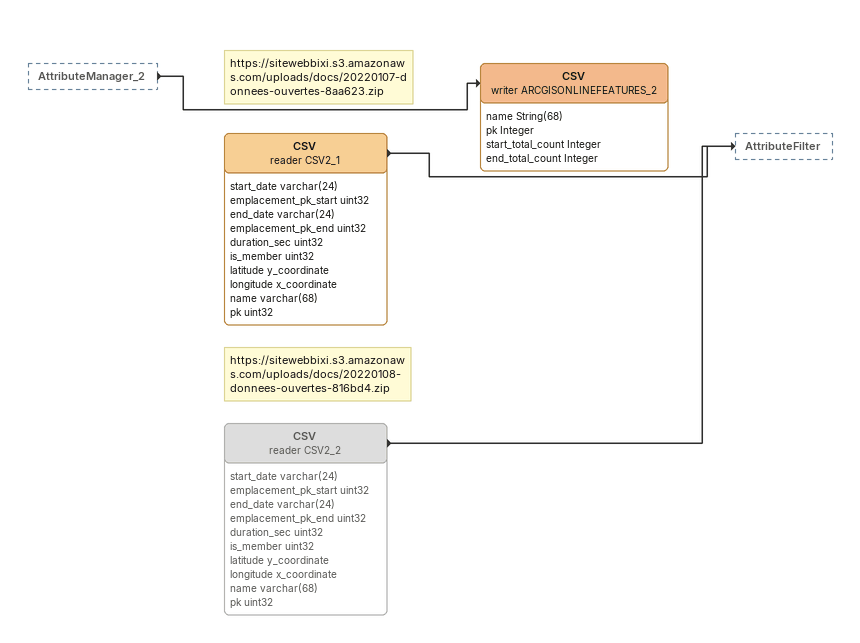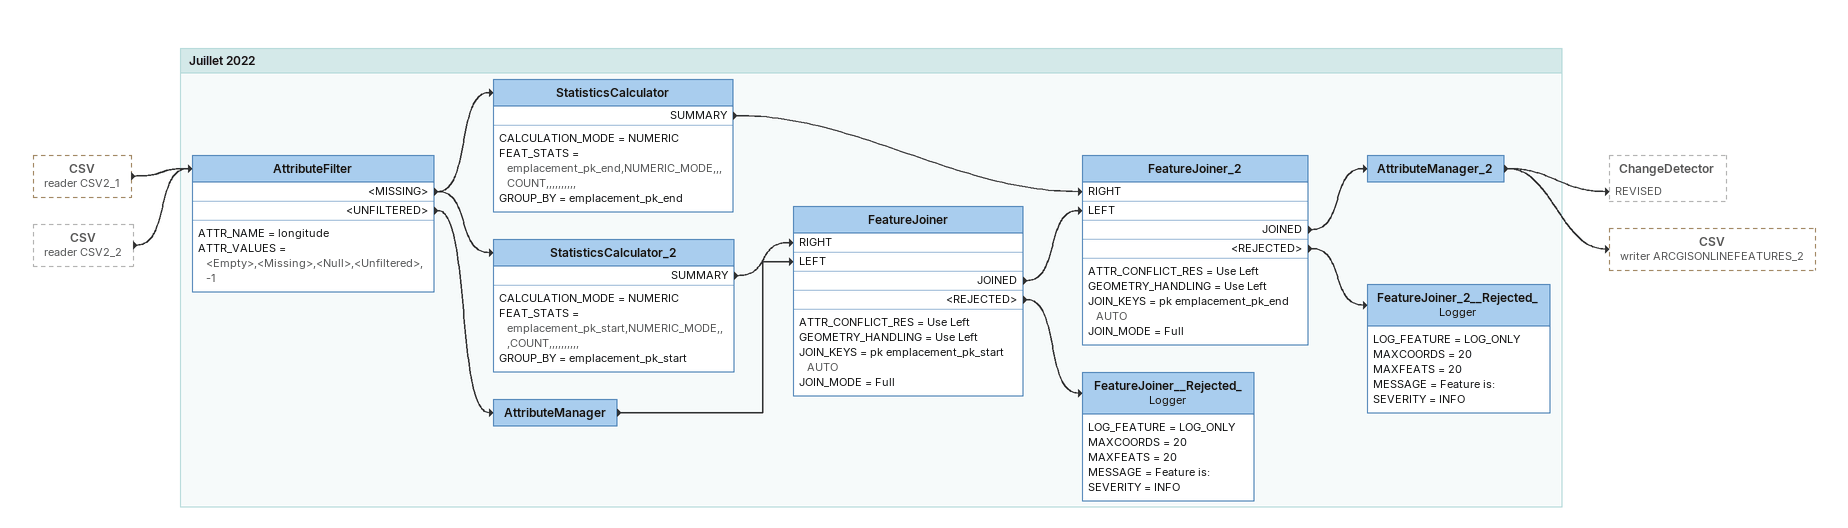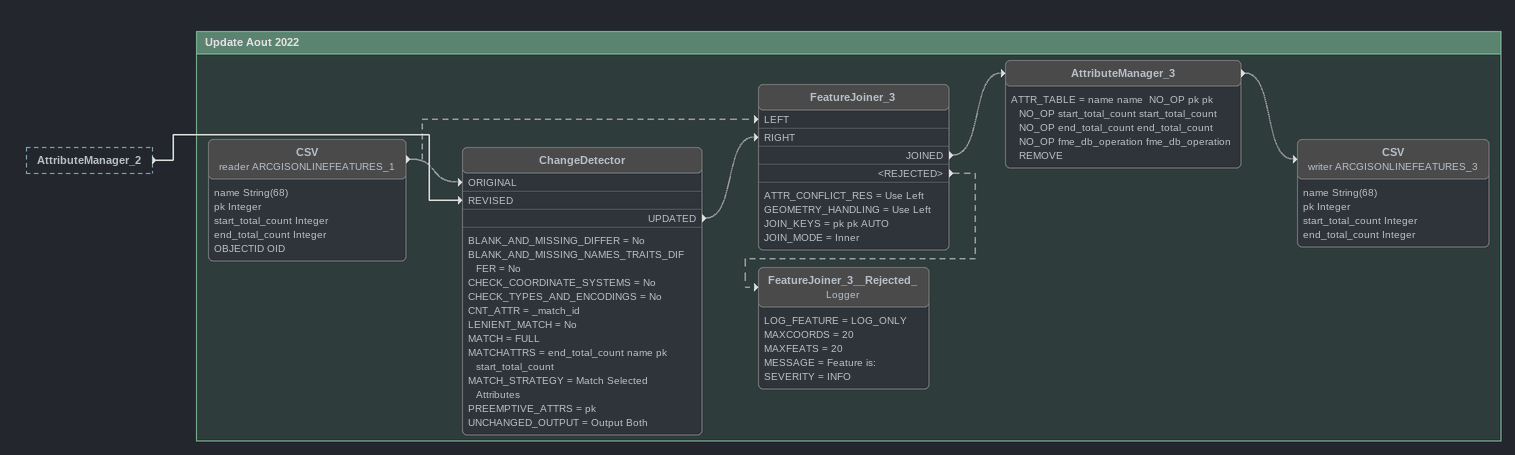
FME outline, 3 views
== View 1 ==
AttributeManager_2 [outside]
    -> CSV (writer ARCGISONLINEFEATURES_2)
Note: https://sitewebbixi.s3.amazonaws.com/uploads/docs/20220107-donnees-ouvertes-8aa623.zip
CSV (reader CSV2_1)
    attributes: start_date varchar(24), emplacement_pk_start uint32, end_date varchar(24), emplacement_pk_end uint32, duration_sec uint32, is_member uint32, latitude y_coordinate, longitude x_coordinate, name varchar(68), pk uint32
    -> AttributeFilter
Note: https://sitewebbixi.s3.amazonaws.com/uploads/docs/20220108-donnees-ouvertes-816bd4.zip
CSV (reader CSV2_2) [off]
    attributes: start_date varchar(24), emplacement_pk_start uint32, end_date varchar(24), emplacement_pk_end uint32, duration_sec uint32, is_member uint32, latitude y_coordinate, longitude x_coordinate, name varchar(68), pk uint32
    -> AttributeFilter
CSV (writer ARCGISONLINEFEATURES_2)
    attributes: name String(68), pk Integer, start_total_count Integer, end_total_count Integer

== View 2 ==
CSV (reader CSV2_1) [outside]
    -> AttributeFilter
CSV (reader CSV2_2) [outside]
    -> AttributeFilter

Bookmark: Juillet 2022
AttributeFilter
    ATTR_NAME = longitude
    ATTR_VALUES = <Empty>,<Missing>,<Null>,<Unfiltered>,-1
    <MISSING> -> StatisticsCalculator
    <MISSING> -> StatisticsCalculator_2
    <UNFILTERED> -> AttributeManager
StatisticsCalculator
    CALCULATION_MODE = NUMERIC
    FEAT_STATS = emplacement_pk_end,NUMERIC_MODE,,,COUNT,,,,,,,,,,
    GROUP_BY = emplacement_pk_end
    SUMMARY -> FeatureJoiner_2 [RIGHT]
StatisticsCalculator_2
    CALCULATION_MODE = NUMERIC
    FEAT_STATS = emplacement_pk_start,NUMERIC_MODE,,,COUNT,,,,,,,,,,
    GROUP_BY = emplacement_pk_start
    SUMMARY -> FeatureJoiner [RIGHT]
AttributeManager
    -> FeatureJoiner [LEFT]
FeatureJoiner
    ATTR_CONFLICT_RES = Use Left
    GEOMETRY_HANDLING = Use Left
    JOIN_KEYS = pk emplacement_pk_start AUTO
    JOIN_MODE = Full
    JOINED -> FeatureJoiner_2 [LEFT]
    <REJECTED> -> FeatureJoiner__Rejected_
FeatureJoiner_2
    ATTR_CONFLICT_RES = Use Left
    GEOMETRY_HANDLING = Use Left
    JOIN_KEYS = pk emplacement_pk_end AUTO
    JOIN_MODE = Full
    JOINED -> AttributeManager_2
    <REJECTED> -> FeatureJoiner_2__Rejected_
AttributeManager_2
    -> ChangeDetector [REVISED]
    -> CSV (writer ARCGISONLINEFEATURES_2)
FeatureJoiner_2__Rejected_: Logger
    LOG_FEATURE = LOG_ONLY
    MAXCOORDS = 20
    MAXFEATS = 20
    MESSAGE = Feature is:
    SEVERITY = INFO
FeatureJoiner__Rejected_: Logger
    LOG_FEATURE = LOG_ONLY
    MAXCOORDS = 20
    MAXFEATS = 20
    MESSAGE = Feature is:
    SEVERITY = INFO

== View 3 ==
AttributeManager_2 [outside]
    -> ChangeDetector [REVISED]

Bookmark: Update Aout 2022
CSV (reader ARCGISONLINEFEATURES_1) [off]
    attributes: name String(68), pk Integer, start_total_count Integer, end_total_count Integer, OBJECTID OID
    -> ChangeDetector [ORIGINAL] [off]
    -> FeatureJoiner_3 [LEFT] [off]
ChangeDetector [off]
    BLANK_AND_MISSING_DIFFER = No
    BLANK_AND_MISSING_NAMES_TRAITS_DIFFER = No
    CHECK_COORDINATE_SYSTEMS = No
    CHECK_TYPES_AND_ENCODINGS = No
    CNT_ATTR = _match_id
    LENIENT_MATCH = No
    MATCH = FULL
    MATCHATTRS = end_total_count name pk start_total_count
    MATCH_STRATEGY = Match Selected Attributes
    PREEMPTIVE_ATTRS = pk
    UNCHANGED_OUTPUT = Output Both
    UPDATED -> FeatureJoiner_3 [RIGHT] [off]
FeatureJoiner_3 [off]
    ATTR_CONFLICT_RES = Use Left
    GEOMETRY_HANDLING = Use Left
    JOIN_KEYS = pk pk AUTO
    JOIN_MODE = Inner
    JOINED -> AttributeManager_3 [off]
    <REJECTED> -> FeatureJoiner_3__Rejected_ [off]
AttributeManager_3 [off]
    ATTR_TABLE = name name  NO_OP pk pk  NO_OP start_total_count start_total_count  NO_OP end_total_count end_total_count  NO_OP fme_db_operation fme_db_operation  REMOVE
    -> CSV (writer ARCGISONLINEFEATURES_3) [off]
CSV (writer ARCGISONLINEFEATURES_3) [off]
    attributes: name String(68), pk Integer, start_total_count Integer, end_total_count Integer
FeatureJoiner_3__Rejected_: Logger [off]
    LOG_FEATURE = LOG_ONLY
    MAXCOORDS = 20
    MAXFEATS = 20
    MESSAGE = Feature is:
    SEVERITY = INFO
